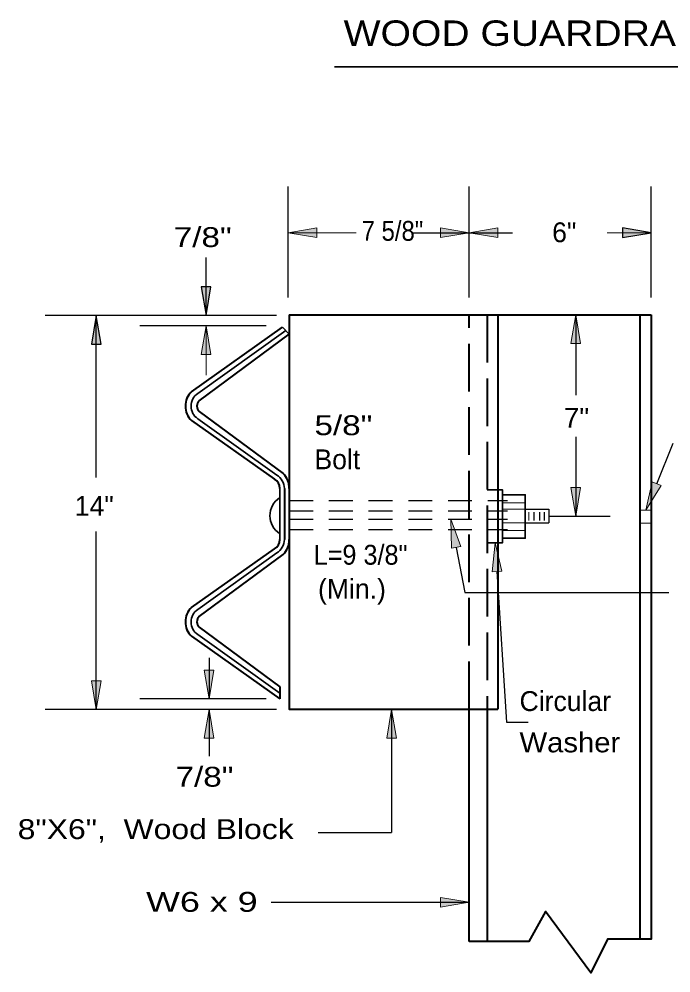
# Model space of a CAD drawing. Extents: x 34.8 to 70.2, y 60.2 to 82.2.
# Drawn here: x 40.1 to 44.2, y 69.25 to 75.26 of the extents above; entities that cross this region are included whole.
import ezdxf

# ---------------------------------------------------------------- set-up
doc = ezdxf.new("R2010")
doc.units = 0
doc.header["$LTSCALE"] = 0.05
doc.linetypes.add('LONG_DASHED', pattern=[7.5, 6, -1.5])
doc.linetypes.add('MEDIUM_DASHED', pattern=[4.5, 3, -1.5])
for name, color, linetype, lineweight in [('1', 7, 'Continuous', 25), ('2', 7, 'Continuous', 25), ('3', 7, 'MEDIUM_DASHED', 25)]:
    doc.layers.add(name, color=color, linetype=linetype, lineweight=lineweight)

msp = doc.modelspace()

# ---------------------------------------------------------------- hatches: boundary and pattern name
at = {"layer": '2'}
for points in [[(41.97208, 73.88167), (41.97208, 73.94167), (41.79208, 73.91167), (41.79208, 73.91167)], [(41.97208, 73.88167), (41.97208, 73.94167), (41.79208, 73.91167), (41.79208, 73.91167)], [(42.75075, 73.94167), (42.75075, 73.88167), (42.93075, 73.91167), (42.93075, 73.91167)], [(42.75075, 73.94167), (42.75075, 73.88167), (42.93075, 73.91167), (42.93075, 73.91167)], [(43.11075, 73.88167), (43.11075, 73.94167), (42.93075, 73.91167), (42.93075, 73.91167)], [(43.11075, 73.88167), (43.11075, 73.94167), (42.93075, 73.91167), (42.93075, 73.91167)], [(43.895, 73.94167), (43.895, 73.88167), (44.075, 73.91167), (44.075, 73.91167)], [(43.895, 73.94167), (43.895, 73.88167), (44.075, 73.91167), (44.075, 73.91167)], [(41.30408, 73.57117), (41.24408, 73.57117), (41.27408, 73.39117), (41.27408, 73.39117)], [(41.30408, 73.57117), (41.24408, 73.57117), (41.27408, 73.39117), (41.27408, 73.39117)], [(40.55367, 73.21117), (40.61367, 73.21117), (40.58367, 73.39117), (40.58367, 73.39117)], [(40.55367, 73.21117), (40.61367, 73.21117), (40.58367, 73.39117), (40.58367, 73.39117)], [(43.57083, 73.21475), (43.63083, 73.21475), (43.60083, 73.39475), (43.60083, 73.39475)], [(43.57083, 73.21475), (43.63083, 73.21475), (43.60083, 73.39475), (43.60083, 73.39475)], [(41.24408, 73.14608), (41.30408, 73.14608), (41.27408, 73.32608), (41.27408, 73.32608)], [(41.24408, 73.14608), (41.30408, 73.14608), (41.27408, 73.32608), (41.27408, 73.32608)], [(43.63083, 72.30783), (43.57083, 72.30783), (43.60083, 72.12783), (43.60083, 72.12783)], [(43.63083, 72.30783), (43.57083, 72.30783), (43.60083, 72.12783), (43.60083, 72.12783)], [(44.13817, 72.32033), (44.08267, 72.343), (44.04242, 72.165), (44.04242, 72.165)], [(44.13817, 72.32033), (44.08267, 72.343), (44.04242, 72.165), (44.04242, 72.165)], [(42.81942, 71.92508), (42.87842, 71.93617), (42.81575, 72.1075), (42.81575, 72.1075)], [(42.81942, 71.92508), (42.87842, 71.93617), (42.81575, 72.1075), (42.81575, 72.1075)], [(43.07525, 71.777), (43.13517, 71.78083), (43.09375, 71.95858), (43.09375, 71.95858)], [(43.07525, 71.777), (43.13517, 71.78083), (43.09375, 71.95858), (43.09375, 71.95858)], [(41.32325, 71.15667), (41.26325, 71.15667), (41.29325, 70.97667), (41.29325, 70.97667)], [(41.32325, 71.15667), (41.26325, 71.15667), (41.29325, 70.97667), (41.29325, 70.97667)], [(40.61367, 71.08967), (40.55367, 71.08967), (40.58367, 70.90967), (40.58367, 70.90967)], [(40.61367, 71.08967), (40.55367, 71.08967), (40.58367, 70.90967), (40.58367, 70.90967)], [(41.26325, 70.72967), (41.32325, 70.72967), (41.29325, 70.90967), (41.29325, 70.90967)], [(41.26325, 70.72967), (41.32325, 70.72967), (41.29325, 70.90967), (41.29325, 70.90967)], [(42.41225, 70.72967), (42.47225, 70.72967), (42.44225, 70.90967), (42.44225, 70.90967)], [(42.75075, 69.72625), (42.75075, 69.66625), (42.93075, 69.69625), (42.93075, 69.69625)], [(42.75075, 69.72625), (42.75075, 69.66625), (42.93075, 69.69625), (42.93075, 69.69625)]]:
    msp.add_hatch(color=256, dxfattribs=at).paths.add_polyline_path(points)

# ---------------------------------------------------------------- linework, layer by layer
at = {"layer": '1', "lineweight": 40}
for p, q in [((41.79775, 73.39475), (44.075, 73.39475)), ((41.79775, 73.39475), (44.075, 73.39475)), ((43.1115, 73.39475), (43.1115, 70.91267)), ((44.00533, 73.39475), (44.00533, 69.46383)), ((44.00533, 73.39475), (44.00533, 69.46383)), ((44.075, 73.39475), (44.075, 69.46383)), ((41.18275, 72.91075), (41.75625, 73.31633)), ((41.18275, 72.91075), (41.75625, 73.31633)), ((41.23175, 72.85408), (41.79775, 73.27267)), ((41.23175, 72.85408), (41.79775, 73.27267)), ((41.23175, 72.78625), (41.7605, 72.39517)), ((41.23175, 72.78625), (41.7605, 72.39517)), ((41.18275, 72.72958), (41.70517, 72.36008)), ((41.76708, 72.302), (41.76708, 71.97958)), ((41.18275, 71.55208), (41.70517, 71.9215)), ((41.18275, 71.55208), (41.70517, 71.9215)), ((41.23175, 71.49542), (41.7605, 71.88642)), ((41.23175, 71.49542), (41.7605, 71.88642)), ((41.23175, 71.4275), (41.73942, 71.05208)), ((41.18275, 71.37083), (41.73942, 70.97717)), ((41.18275, 71.37083), (41.73942, 70.97717)), ((41.73942, 71.05208), (41.73942, 70.97717)), ((41.79775, 70.91267), (43.1115, 70.91267)), ((42.93075, 69.44908), (42.93075, 70.91267)), ((43.04433, 70.91267), (43.04433, 69.44908))]:
    msp.add_line(p, q, dxfattribs=at)
at = {"layer": '1', "linetype": 'LONG_DASHED', "lineweight": 40}
for p, q in [((42.93075, 70.91267), (42.93075, 73.39475)), ((43.04433, 73.39475), (43.04433, 70.91267))]:
    msp.add_line(p, q, dxfattribs=at)
at = {"layer": '1', "lineweight": 35}
for p, q in [((41.22358, 72.89925), (41.77583, 73.29575)), ((41.18275, 72.72958), (41.70517, 72.36008)), ((41.22358, 72.741), (41.719, 72.38533)), ((41.22358, 72.741), (41.719, 72.38533)), ((41.73875, 72.30192), (41.73875, 71.98008)), ((41.22358, 71.54058), (41.719, 71.89625)), ((41.22358, 71.54058), (41.719, 71.89625)), ((41.23175, 71.4275), (41.73942, 71.05208)), ((41.22358, 71.38233), (41.73942, 71.01208)), ((41.22358, 71.38233), (41.73942, 71.01208)), ((43.80125, 69.46383), (43.695, 69.25158))]:
    msp.add_line(p, q, dxfattribs=at)
at = {"layer": '1', "lineweight": 13}
for p, q in [((41.22358, 72.89925), (41.77583, 73.29575)), ((41.79775, 73.27267), (41.75625, 73.31633)), ((41.79775, 73.27267), (41.75625, 73.31633)), ((41.76708, 72.302), (41.76708, 71.97958)), ((43.13958, 72.21033), (43.283, 72.21033)), ((43.13958, 72.21033), (43.283, 72.21033)), ((43.13958, 72.17033), (43.283, 72.17033)), ((43.13958, 72.17033), (43.283, 72.17033)), ((43.30633, 72.15308), (43.30633, 72.09933)), ((43.30633, 72.15308), (43.30633, 72.09933)), ((43.37308, 72.15308), (43.37308, 72.09933)), ((43.40308, 72.15308), (43.40308, 72.09933)), ((43.43142, 72.17033), (43.43142, 72.08533)), ((44.00533, 72.165), (44.075, 72.165)), ((44.00533, 72.165), (44.075, 72.165)), ((43.13958, 72.08533), (43.283, 72.08533)), ((43.13958, 72.08533), (43.283, 72.08533)), ((43.283, 72.08533), (43.43142, 72.08533)), ((44.00533, 72.0835), (44.075, 72.0835)), ((44.00533, 72.0835), (44.075, 72.0835)), ((43.13958, 72.03692), (43.283, 72.03692)), ((43.13958, 72.03692), (43.283, 72.03692)), ((41.73942, 71.05208), (41.73942, 70.97717)), ((43.30542, 69.44908), (42.93075, 69.44908)), ((44.075, 69.46383), (43.80125, 69.46383))]:
    msp.add_line(p, q, dxfattribs=at)
at = {"layer": '1'}
for p, q in [((44.11042, 72.33167), (44.21417, 72.58583)), ((44.11042, 72.33167), (44.21417, 72.58583)), ((43.283, 72.17033), (43.43142, 72.17033)), ((43.33633, 72.15308), (43.33633, 72.09933)), ((43.33633, 72.15308), (43.33633, 72.09933)), ((43.37308, 72.15308), (43.37308, 72.09933)), ((43.40308, 72.15308), (43.40308, 72.09933)), ((43.283, 72.08533), (43.43142, 72.08533))]:
    msp.add_line(p, q, dxfattribs=at)
at = {"layer": '1', "lineweight": 40}
for points in [[(41.79775, 73.39475), (41.79775, 70.91267), (42.93075, 70.91267)], [(44.075, 73.39475), (44.075, 69.46383), (43.80125, 69.46383), (43.695, 69.25158), (43.41175, 69.63842), (43.30542, 69.44908), (42.93075, 69.44908)], [(43.695, 69.25158), (43.41175, 69.63842), (43.30542, 69.44908)]]:
    msp.add_lwpolyline(points, dxfattribs=at)
at = {"layer": '1', "lineweight": 35}
for points in [[(43.04433, 72.29375), (43.13958, 72.29375), (43.13958, 71.95858), (43.04433, 71.95858)], [(43.13958, 72.26208), (43.283, 72.26208), (43.283, 71.98858), (43.13958, 71.98858)]]:
    msp.add_lwpolyline(points, dxfattribs=at)
at = {"layer": '1', "lineweight": 13}
for points in [[(43.04433, 72.29375), (43.13958, 72.29375), (43.13958, 71.95858), (43.04433, 71.95858)], [(43.13958, 72.26208), (43.283, 72.26208), (43.283, 71.98858), (43.13958, 71.98858)]]:
    msp.add_lwpolyline(points, dxfattribs=at)
at = {"layer": '1'}
msp.add_lwpolyline([(43.283, 72.17033), (43.43142, 72.17033), (43.43142, 72.08533)], dxfattribs=at)
at = {"layer": '1', "lineweight": 40}
for centre, radius, start, end in [((41.26708, 72.822), 0.12241, 133.54212, 180.8762), ((41.26517, 72.81975), 0.04791, 134.28657, 179.55229), ((41.26708, 72.81825), 0.12241, 179.12379, 226.45788), ((41.26517, 72.8205), 0.04791, 180.44771, 225.71343), ((41.26517, 72.8205), 0.04791, 180.44771, 225.71343), ((41.67083, 72.30483), 0.12725, 358.75437, 45.20559), ((41.67117, 72.30175), 0.06756, 0.14732, 59.7673), ((41.67117, 71.97992), 0.06756, 300.2327, 359.85267), ((41.67083, 71.97675), 0.12725, 314.7944, 1.24563), ((41.26708, 71.46333), 0.12241, 133.54212, 180.8762), ((41.26517, 71.46108), 0.04791, 134.28657, 179.55229), ((41.26517, 71.46108), 0.04791, 134.28657, 179.55229), ((41.26708, 71.45958), 0.12241, 179.12379, 226.45788), ((41.26517, 71.46183), 0.04791, 180.44771, 225.71343)]:
    msp.add_arc(centre, radius, start, end, dxfattribs=at)
at = {"layer": '1', "lineweight": 35}
for centre, radius, start, end in [((41.26708, 72.822), 0.12241, 133.54212, 180.8762), ((41.26667, 72.82467), 0.0862, 120.03825, 182.98728), ((41.26667, 72.82467), 0.0862, 120.03825, 182.98728), ((41.26517, 72.81975), 0.04791, 134.28657, 179.55229), ((41.26708, 72.81825), 0.12241, 179.12379, 226.45788), ((41.26667, 72.81567), 0.0862, 177.01271, 239.96174), ((41.26667, 72.81567), 0.0862, 177.01271, 239.96174), ((41.67083, 72.302), 0.09629, 359.97973, 59.94427), ((41.67083, 72.302), 0.09629, 359.97973, 59.94427), ((41.67083, 72.30483), 0.12725, 358.75437, 45.20559), ((41.8125, 72.13033), 0.13585, 123.83798, 236.16202), ((41.67083, 71.97958), 0.09629, 300.05573, 0.02027), ((41.26708, 71.46333), 0.12241, 133.54212, 180.8762), ((41.26667, 71.46592), 0.0862, 120.03825, 182.98728), ((41.26667, 71.46592), 0.0862, 120.03825, 182.98728), ((41.26667, 71.457), 0.0862, 177.01271, 239.96174), ((41.26667, 71.457), 0.0862, 177.01271, 239.96174)]:
    msp.add_arc(centre, radius, start, end, dxfattribs=at)
at = {"layer": '1', "lineweight": 13}
for centre, radius, start, end in [((41.67117, 72.30175), 0.06756, 0.14732, 59.7673), ((41.67117, 71.97992), 0.06756, 300.2327, 359.85267), ((41.67083, 71.97958), 0.09629, 300.05573, 0.02027), ((41.67083, 71.97675), 0.12725, 314.7944, 1.24563), ((41.26708, 71.45958), 0.12241, 179.12379, 226.45788), ((41.26517, 71.46183), 0.04791, 180.44771, 225.71343)]:
    msp.add_arc(centre, radius, start, end, dxfattribs=at)
at = {"layer": '2', "lineweight": 35}
msp.add_line((42.08275, 74.95642), (47.21317, 74.95642), dxfattribs=at)
at = {"layer": '2'}
for p, q in [((41.79217, 73.5045), (41.79217, 74.20242)), ((41.79217, 73.5045), (41.79217, 74.20242)), ((42.93075, 73.5045), (42.93075, 74.20242)), ((42.93075, 73.5045), (42.93075, 74.20242)), ((44.075, 73.5045), (44.075, 74.20242)), ((44.075, 73.5045), (44.075, 74.20242)), ((42.56708, 73.91175), (43.20317, 73.91175)), ((42.56708, 73.91175), (43.20317, 73.91175)), ((41.27408, 73.39117), (41.27408, 73.75533)), ((41.71867, 73.39117), (40.26208, 73.39117)), ((40.58367, 72.37075), (40.58367, 73.39117)), ((40.58367, 72.37075), (40.58367, 73.39117)), ((43.60083, 73.39475), (43.60083, 72.888)), ((41.65242, 73.32608), (40.85792, 73.32608)), ((43.60083, 72.62658), (43.60083, 72.12783)), ((43.60083, 72.62658), (43.60083, 72.12783)), ((43.43142, 72.12783), (43.81667, 72.12783)), ((43.43142, 72.12783), (43.81667, 72.12783)), ((40.58367, 70.90967), (40.58367, 72.03142)), ((40.58367, 70.90967), (40.58367, 72.03142)), ((42.84892, 71.93058), (42.90242, 71.64583)), ((43.10525, 71.77892), (43.16575, 70.83058)), ((42.90242, 71.64583), (44.18592, 71.64583)), ((41.29325, 71.23492), (41.29325, 70.97667)), ((41.65242, 70.97667), (40.85792, 70.97667)), ((41.71867, 70.90967), (40.26208, 70.90967)), ((41.71867, 70.90967), (40.26208, 70.90967)), ((41.29325, 70.90967), (41.29325, 70.61625)), ((41.29325, 70.90967), (41.29325, 70.61625)), ((42.44225, 70.90967), (42.44225, 70.13508)), ((41.979, 70.13508), (42.44225, 70.13508)), ((41.68492, 69.69633), (42.93075, 69.69633))]:
    msp.add_line(p, q, dxfattribs=at)
at = {"layer": '2', "lineweight": 13}
for p, q in [((41.79217, 73.91175), (42.21992, 73.91175)), ((41.79217, 73.91175), (42.21992, 73.91175)), ((42.74617, 73.91175), (42.56708, 73.91175)), ((42.74617, 73.91175), (42.56708, 73.91175)), ((43.79975, 73.91175), (44.075, 73.91175)), ((43.79975, 73.91175), (44.075, 73.91175)), ((41.27408, 73.39117), (41.27408, 73.75533)), ((41.71867, 73.39117), (40.26208, 73.39117)), ((43.60083, 73.39475), (43.60083, 72.888)), ((41.65242, 73.32608), (40.85792, 73.32608)), ((41.27408, 73.01417), (41.27408, 73.32608)), ((41.27408, 73.01417), (41.27408, 73.32608)), ((42.84892, 71.93058), (42.90242, 71.64583)), ((42.90242, 71.64583), (44.18592, 71.64583)), ((41.29325, 71.23492), (41.29325, 70.97667)), ((41.65242, 70.97667), (40.85792, 70.97667)), ((43.16575, 70.83058), (43.3015, 70.83058)), ((42.63417, 69.69633), (42.93075, 69.69633))]:
    msp.add_line(p, q, dxfattribs=at)
for points in [[(41.97208, 73.88167), (41.97208, 73.94167), (41.79208, 73.91167), (41.79208, 73.91167)], [(41.97208, 73.88167), (41.97208, 73.94167), (41.79208, 73.91167), (41.79208, 73.91167)], [(42.75075, 73.94167), (42.75075, 73.88167), (42.93075, 73.91167), (42.93075, 73.91167)], [(42.75075, 73.94167), (42.75075, 73.88167), (42.93075, 73.91167), (42.93075, 73.91167)], [(43.11075, 73.88167), (43.11075, 73.94167), (42.93075, 73.91167), (42.93075, 73.91167)], [(43.11075, 73.88167), (43.11075, 73.94167), (42.93075, 73.91167), (42.93075, 73.91167)], [(43.895, 73.94167), (43.895, 73.88167), (44.075, 73.91167), (44.075, 73.91167)], [(41.30408, 73.57117), (41.24408, 73.57117), (41.27408, 73.39117), (41.27408, 73.39117)], [(40.55367, 73.21117), (40.61367, 73.21117), (40.58367, 73.39117), (40.58367, 73.39117)], [(43.57083, 73.21475), (43.63083, 73.21475), (43.60083, 73.39475), (43.60083, 73.39475)], [(43.57083, 73.21475), (43.63083, 73.21475), (43.60083, 73.39475), (43.60083, 73.39475)], [(41.24408, 73.14608), (41.30408, 73.14608), (41.27408, 73.32608), (41.27408, 73.32608)], [(41.24408, 73.14608), (41.30408, 73.14608), (41.27408, 73.32608), (41.27408, 73.32608)], [(43.63083, 72.30783), (43.57083, 72.30783), (43.60083, 72.12783), (43.60083, 72.12783)], [(43.63083, 72.30783), (43.57083, 72.30783), (43.60083, 72.12783), (43.60083, 72.12783)], [(44.13817, 72.32033), (44.08267, 72.343), (44.04242, 72.165), (44.04242, 72.165)], [(44.13817, 72.32033), (44.08267, 72.343), (44.04242, 72.165), (44.04242, 72.165)], [(42.81942, 71.92508), (42.87842, 71.93617), (42.81575, 72.1075), (42.81575, 72.1075)], [(42.81942, 71.92508), (42.87842, 71.93617), (42.81575, 72.1075), (42.81575, 72.1075)], [(43.07525, 71.777), (43.13517, 71.78083), (43.09375, 71.95858), (43.09375, 71.95858)], [(43.07525, 71.777), (43.13517, 71.78083), (43.09375, 71.95858), (43.09375, 71.95858)], [(41.32325, 71.15667), (41.26325, 71.15667), (41.29325, 70.97667), (41.29325, 70.97667)], [(41.32325, 71.15667), (41.26325, 71.15667), (41.29325, 70.97667), (41.29325, 70.97667)], [(40.61367, 71.08967), (40.55367, 71.08967), (40.58367, 70.90967), (40.58367, 70.90967)], [(40.61367, 71.08967), (40.55367, 71.08967), (40.58367, 70.90967), (40.58367, 70.90967)], [(41.26325, 70.72967), (41.32325, 70.72967), (41.29325, 70.90967), (41.29325, 70.90967)], [(41.26325, 70.72967), (41.32325, 70.72967), (41.29325, 70.90967), (41.29325, 70.90967)], [(42.41225, 70.72967), (42.47225, 70.72967), (42.44225, 70.90967), (42.44225, 70.90967)], [(42.75075, 69.72625), (42.75075, 69.66625), (42.93075, 69.69625), (42.93075, 69.69625)], [(42.75075, 69.72625), (42.75075, 69.66625), (42.93075, 69.69625), (42.93075, 69.69625)]]:
    msp.add_lwpolyline(points, close=True, dxfattribs=at)
at = {"layer": '2'}
for points in [[(43.895, 73.94167), (43.895, 73.88167), (44.075, 73.91167), (44.075, 73.91167)], [(41.30408, 73.57117), (41.24408, 73.57117), (41.27408, 73.39117), (41.27408, 73.39117)], [(40.55367, 73.21117), (40.61367, 73.21117), (40.58367, 73.39117), (40.58367, 73.39117)]]:
    msp.add_lwpolyline(points, close=True, dxfattribs=at)
msp.add_lwpolyline([(43.10525, 71.77892), (43.16575, 70.83058), (43.3015, 70.83058)], dxfattribs=at)
at = {"layer": '3'}
for p, q in [((41.79775, 72.22617), (43.17083, 72.22617)), ((41.79775, 72.22617), (43.17083, 72.22617)), ((41.79775, 72.16125), (43.17083, 72.16125)), ((41.79775, 72.16125), (43.17083, 72.16125)), ((41.79775, 72.1075), (43.17083, 72.1075)), ((41.79775, 72.04267), (43.17083, 72.04267))]:
    msp.add_line(p, q, dxfattribs=at)
at = {"layer": '3', "lineweight": 13}
for p, q in [((41.79775, 72.1075), (43.17083, 72.1075)), ((41.79775, 72.04267), (43.17083, 72.04267))]:
    msp.add_line(p, q, dxfattribs=at)

# ---------------------------------------------------------------- texts
at = {"layer": '2'}
for s, height, width, p in [('WOOD GUARDRAIL POST (RECTANGULAR)', 0.16, 1.15, (42.14025, 75.08833)), ('WOOD GUARDRAIL POST (RECTANGULAR)', 0.16, 1.15, (42.14025, 75.08833)), ('7 5/8"', 0.125, 0.9, (42.25342, 73.861)), ('7/8"', 0.125, 1.25, (41.07117, 73.82158)), ('7/8"', 0.125, 1.25, (41.07117, 73.82158)), ('7"', 0.125, 1.05, (43.52567, 72.68417)), ('7"', 0.125, 1.05, (43.52567, 72.68417)), ('5/8"', 0.125, 1.25, (41.95675, 72.63708)), ('5/8"', 0.125, 1.25, (41.95675, 72.63708)), ('L=9 3/8"', 0.125, 0.95, (41.9515, 71.82167)), ('Washer', 0.125, 1.1, (43.2475, 70.64025)), ('Washer', 0.125, 1.1, (43.2475, 70.64025)), ('7/8"', 0.125, 1.25, (41.0825, 70.42433)), ('7/8"', 0.125, 1.25, (41.0825, 70.42433)), ('8"X6",  Wood Block', 0.125, 1.2, (40.08892, 70.09433)), ('W6 x 9 ', 0.125, 1.35, (40.89692, 69.63642))]:
    msp.add_text(s, height=height, dxfattribs=dict(at, width=width)).set_placement(p)
for s, p in [('6"', (43.45267, 73.852)), ('6"', (43.45267, 73.852)), ('Bolt', (41.95675, 72.42275)), ('Bolt', (41.95675, 72.42275)), ('14"', (40.44825, 72.12992)), ('14"', (40.44825, 72.12992)), ('(Min.)', (41.97908, 71.60733)), ('Circular', (43.2475, 70.90042))]:
    msp.add_text(s, height=0.125, dxfattribs=at).set_placement(p)

doc.saveas('drawing.dxf')
